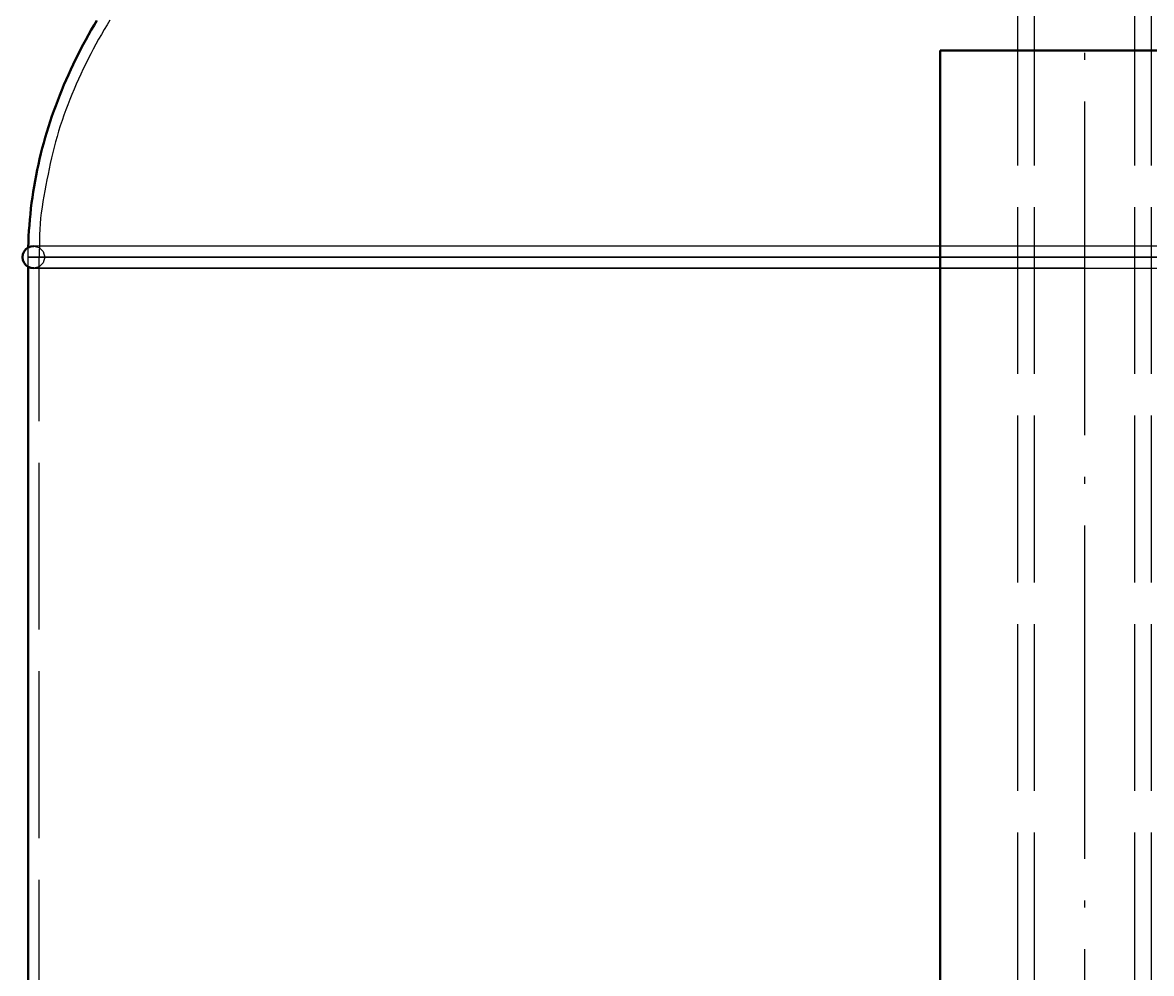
# Model space of a CAD drawing. Header units: millimetres. Extents: x 0 to 420, y 0 to 297.
# Drawn here: x 154.2 to 174.5, y 219.32 to 236.42 of the extents above; entities that cross this region are included whole.
import ezdxf

# ---------------------------------------------------------------- set-up
doc = ezdxf.new("R2010")
doc.units = ezdxf.units.MM
doc.linetypes.add('ISO02-TRAZOS', pattern=[3.75, 3, -0.75])
doc.linetypes.add('ISO04-TRAZO-PUNTO', pattern=[7.625, 6, -0.75, 0.125, -0.75])
for name, color, linetype, lineweight in [('01-VISIBLE', 7, 'CONTINUOUS', 50), ('02-OCULTA', 4, 'ISO02-TRAZOS', 25), ('03-EJE', 1, 'ISO04-TRAZO-PUNTO', 25)]:
    doc.layers.add(name, color=color, linetype=linetype, lineweight=lineweight)

msp = doc.modelspace()

# ---------------------------------------------------------------- linework, layer by layer
at = {"layer": '01-VISIBLE'}
for p, q in [((170.698, 189.92), (170.698, 235.92)), ((154.298, 212.42), (154.298, 232.027))]:
    msp.add_line(p, q, dxfattribs=at)
for points in [[(154.3, 232.374), (154.303, 232.475), (154.307, 232.575), (154.313, 232.675), (154.32, 232.776), (154.328, 232.876), (154.338, 232.975), (154.349, 233.075), (154.361, 233.175), (154.374, 233.274), (154.389, 233.374), (154.405, 233.473), (154.423, 233.572), (154.441, 233.67), (154.461, 233.769), (154.482, 233.867), (154.505, 233.965), (154.529, 234.062), (154.553, 234.16), (154.579, 234.256), (154.607, 234.353), (154.635, 234.449), (154.665, 234.545), (154.695, 234.641), (154.727, 234.736), (154.76, 234.831), (154.795, 234.925), (154.83, 235.019), (154.866, 235.113), (154.904, 235.206), (154.942, 235.299), (154.982, 235.391), (155.023, 235.483), (155.064, 235.574), (155.107, 235.665), (155.151, 235.755), (155.196, 235.845), (155.241, 235.934), (155.288, 236.023), (155.336, 236.112), (155.384, 236.2), (155.434, 236.287), (155.484, 236.374), (155.535, 236.46)], [(170.698, 235.92), (170.798, 235.92), (170.898, 235.92), (170.998, 235.92), (171.098, 235.92), (171.198, 235.92), (171.298, 235.92), (171.398, 235.92), (171.498, 235.92), (171.598, 235.92), (171.698, 235.92), (171.798, 235.92), (171.898, 235.92), (171.998, 235.92), (172.098, 235.92), (172.198, 235.92), (172.298, 235.92), (172.398, 235.92), (172.498, 235.92), (172.598, 235.92), (172.698, 235.92), (172.798, 235.92), (172.898, 235.92), (172.998, 235.92), (173.098, 235.92), (173.198, 235.92), (173.298, 235.92), (173.398, 235.92), (173.498, 235.92), (173.598, 235.92), (173.698, 235.92), (173.798, 235.92), (173.898, 235.92), (173.998, 235.92), (174.098, 235.92), (174.198, 235.92), (174.298, 235.92), (174.398, 235.92), (174.498, 235.92), (174.598, 235.92)], [(154.398, 232.4), (154.346, 232.393), (154.298, 232.373), (154.257, 232.342), (154.225, 232.3), (154.205, 232.252), (154.198, 232.2)], [(154.198, 232.2), (154.205, 232.148), (154.225, 232.1), (154.257, 232.059), (154.298, 232.027), (154.346, 232.007), (154.398, 232)]]:
    msp.add_lwpolyline(points, dxfattribs=at)
at = {"layer": '02-OCULTA'}
for p, q in [((172.098, 177.6), (172.098, 244.395)), ((172.398, 177.6), (172.398, 244.395)), ((174.198, 177.6), (174.198, 244.395)), ((174.498, 177.6), (174.498, 244.395)), ((154.298, 232.027), (154.298, 232.2)), ((154.498, 173), (154.498, 232.2))]:
    msp.add_line(p, q, dxfattribs=at)
for points in [[(155.769, 236.465), (155.717, 236.38), (155.665, 236.294), (155.615, 236.207), (155.566, 236.12), (155.517, 236.032), (155.47, 235.944), (155.424, 235.855), (155.378, 235.766), (155.334, 235.676), (155.29, 235.586), (155.247, 235.495), (155.205, 235.404), (155.164, 235.313), (155.124, 235.221), (155.085, 235.128), (155.048, 235.036), (155.011, 234.942), (154.975, 234.849), (154.941, 234.755), (154.908, 234.66), (154.876, 234.565), (154.846, 234.469), (154.818, 234.373), (154.791, 234.277), (154.766, 234.18), (154.741, 234.083), (154.718, 233.985), (154.696, 233.887), (154.675, 233.789), (154.656, 233.691), (154.636, 233.593), (154.618, 233.494), (154.599, 233.396), (154.582, 233.297), (154.564, 233.199), (154.549, 233.1), (154.534, 233), (154.523, 232.901), (154.514, 232.801), (154.507, 232.701), (154.503, 232.601), (154.501, 232.501), (154.5, 232.401), (154.499, 232.3), (154.498, 232.2)], [(173.298, 235.92), (173.198, 235.92), (173.098, 235.92), (172.998, 235.92), (172.898, 235.92), (172.798, 235.92), (172.698, 235.92), (172.598, 235.92), (172.498, 235.92), (172.398, 235.92), (172.298, 235.92), (172.198, 235.92), (172.098, 235.92), (171.998, 235.92), (171.898, 235.92), (171.798, 235.92), (171.698, 235.92), (171.598, 235.92), (171.498, 235.92), (171.398, 235.92), (171.298, 235.92), (171.198, 235.92), (171.098, 235.92), (170.998, 235.92), (170.898, 235.92), (170.798, 235.92), (170.698, 235.92)], [(174.546, 235.92), (174.442, 235.92), (174.338, 235.92), (174.234, 235.92), (174.13, 235.92), (174.026, 235.92), (173.922, 235.92), (173.818, 235.92), (173.714, 235.92), (173.61, 235.92), (173.506, 235.92), (173.402, 235.92), (173.298, 235.92)], [(154.298, 232.2), (154.298, 232.229), (154.298, 232.258), (154.299, 232.287), (154.299, 232.316), (154.299, 232.345), (154.3, 232.374)], [(173.298, 232.4), (173.198, 232.4), (173.097, 232.4), (172.997, 232.4), (172.896, 232.4), (172.796, 232.4), (172.695, 232.4), (172.594, 232.4), (172.494, 232.4), (172.393, 232.4), (172.293, 232.4), (172.192, 232.4), (172.092, 232.4), (171.991, 232.4), (171.891, 232.4), (171.79, 232.4), (171.69, 232.4), (171.589, 232.4), (171.489, 232.4), (171.388, 232.4), (171.288, 232.4), (171.187, 232.4), (171.086, 232.4), (170.986, 232.4), (170.885, 232.4), (170.785, 232.4), (170.684, 232.4), (170.584, 232.4), (170.483, 232.4), (170.383, 232.4), (170.282, 232.4), (170.182, 232.4), (170.081, 232.4), (169.981, 232.4), (169.88, 232.4), (169.78, 232.4), (169.679, 232.4), (169.578, 232.4), (169.478, 232.4), (169.377, 232.4), (169.277, 232.4), (169.176, 232.4), (169.076, 232.4), (168.975, 232.4), (168.875, 232.4), (168.774, 232.4), (168.674, 232.4), (168.573, 232.4), (168.473, 232.4), (168.372, 232.4), (168.272, 232.4), (168.171, 232.4), (168.071, 232.4), (167.97, 232.4), (167.869, 232.4), (167.769, 232.4), (167.668, 232.4), (167.568, 232.4), (167.467, 232.4), (167.367, 232.4), (167.266, 232.4), (167.166, 232.4), (167.065, 232.4), (166.965, 232.4), (166.864, 232.4), (166.764, 232.4), (166.663, 232.4), (166.563, 232.4), (166.462, 232.4), (166.361, 232.4), (166.261, 232.4), (166.16, 232.4), (166.06, 232.4), (165.959, 232.4), (165.859, 232.4), (165.758, 232.4), (165.658, 232.4), (165.557, 232.4), (165.457, 232.4), (165.356, 232.4), (165.256, 232.4), (165.155, 232.4), (165.055, 232.4), (164.954, 232.4), (164.853, 232.4), (164.753, 232.4), (164.652, 232.4), (164.552, 232.4), (164.451, 232.4), (164.351, 232.4), (164.25, 232.4), (164.15, 232.4), (164.049, 232.4), (163.949, 232.4), (163.848, 232.4), (163.748, 232.4), (163.647, 232.4), (163.547, 232.4), (163.446, 232.4), (163.346, 232.4), (163.245, 232.4), (163.144, 232.4), (163.044, 232.4), (162.943, 232.4), (162.843, 232.4), (162.742, 232.4), (162.642, 232.4), (162.541, 232.4), (162.441, 232.4), (162.34, 232.4), (162.24, 232.4), (162.139, 232.4), (162.039, 232.4), (161.938, 232.4), (161.838, 232.4), (161.737, 232.4), (161.636, 232.4), (161.536, 232.4), (161.435, 232.4), (161.335, 232.4), (161.234, 232.4), (161.134, 232.4), (161.033, 232.4), (160.933, 232.4), (160.832, 232.4), (160.732, 232.4), (160.631, 232.4), (160.531, 232.4), (160.43, 232.4), (160.33, 232.4), (160.229, 232.4), (160.128, 232.4), (160.028, 232.4), (159.927, 232.4), (159.827, 232.4), (159.726, 232.4), (159.626, 232.4), (159.525, 232.4), (159.425, 232.4), (159.324, 232.4), (159.224, 232.4), (159.123, 232.4), (159.023, 232.4), (158.922, 232.4), (158.822, 232.4), (158.721, 232.4), (158.621, 232.4), (158.52, 232.4), (158.419, 232.4), (158.319, 232.4), (158.218, 232.4), (158.118, 232.4), (158.017, 232.4), (157.917, 232.4), (157.816, 232.4), (157.716, 232.4), (157.615, 232.4), (157.515, 232.4), (157.414, 232.4), (157.314, 232.4), (157.213, 232.4), (157.113, 232.4), (157.012, 232.4), (156.911, 232.4), (156.811, 232.4), (156.71, 232.4), (156.61, 232.4), (156.509, 232.4), (156.409, 232.4), (156.308, 232.4), (156.208, 232.4), (156.107, 232.4), (156.007, 232.4), (155.906, 232.4), (155.806, 232.4), (155.705, 232.4), (155.605, 232.4), (155.504, 232.4), (155.403, 232.4), (155.303, 232.4), (155.202, 232.4), (155.102, 232.4), (155.001, 232.4), (154.901, 232.4), (154.8, 232.4), (154.7, 232.4), (154.599, 232.4), (154.499, 232.4), (154.398, 232.4)], [(174.598, 232.4), (174.498, 232.4), (174.398, 232.4), (174.298, 232.4), (174.198, 232.4), (174.098, 232.4), (173.998, 232.4), (173.898, 232.4), (173.798, 232.4), (173.698, 232.4), (173.598, 232.4), (173.498, 232.4), (173.398, 232.4), (173.298, 232.4), (173.198, 232.4), (173.098, 232.4), (172.998, 232.4), (172.898, 232.4), (172.798, 232.4), (172.698, 232.4), (172.598, 232.4), (172.498, 232.4), (172.398, 232.4), (172.298, 232.4), (172.198, 232.4), (172.098, 232.4), (171.998, 232.4), (171.898, 232.4), (171.798, 232.4), (171.698, 232.4), (171.598, 232.4), (171.498, 232.4), (171.398, 232.4), (171.298, 232.4), (171.198, 232.4), (171.098, 232.4), (170.998, 232.4), (170.898, 232.4), (170.798, 232.4), (170.698, 232.4), (170.598, 232.4), (170.498, 232.4), (170.398, 232.4), (170.298, 232.4), (170.198, 232.4), (170.098, 232.4), (169.998, 232.4), (169.898, 232.4), (169.798, 232.4), (169.698, 232.4), (169.598, 232.4), (169.498, 232.4), (169.398, 232.4), (169.298, 232.4), (169.198, 232.4), (169.098, 232.4), (168.998, 232.4), (168.898, 232.4), (168.798, 232.4), (168.698, 232.4), (168.598, 232.4), (168.498, 232.4), (168.398, 232.4), (168.298, 232.4), (168.198, 232.4), (168.098, 232.4), (167.998, 232.4), (167.898, 232.4), (167.798, 232.4), (167.698, 232.4), (167.598, 232.4), (167.498, 232.4), (167.398, 232.4), (167.298, 232.4), (167.198, 232.4), (167.098, 232.4), (166.998, 232.4), (166.898, 232.4), (166.798, 232.4), (166.698, 232.4), (166.598, 232.4), (166.498, 232.4), (166.398, 232.4), (166.298, 232.4), (166.198, 232.4), (166.098, 232.4), (165.998, 232.4), (165.898, 232.4), (165.798, 232.4), (165.698, 232.4), (165.598, 232.4), (165.498, 232.4), (165.398, 232.4), (165.298, 232.4), (165.198, 232.4), (165.098, 232.4), (164.998, 232.4), (164.898, 232.4), (164.798, 232.4), (164.698, 232.4), (164.598, 232.4), (164.498, 232.4), (164.398, 232.4), (164.298, 232.4), (164.198, 232.4), (164.098, 232.4), (163.998, 232.4), (163.898, 232.4), (163.798, 232.4), (163.698, 232.4), (163.598, 232.4), (163.498, 232.4), (163.398, 232.4), (163.298, 232.4), (163.198, 232.4), (163.098, 232.4), (162.998, 232.4), (162.898, 232.4), (162.798, 232.4), (162.698, 232.4), (162.598, 232.4), (162.498, 232.4), (162.398, 232.4), (162.298, 232.4), (162.198, 232.4), (162.098, 232.4), (161.998, 232.4), (161.898, 232.4), (161.798, 232.4), (161.698, 232.4), (161.598, 232.4), (161.498, 232.4), (161.398, 232.4), (161.298, 232.4), (161.198, 232.4), (161.098, 232.4), (160.998, 232.4), (160.898, 232.4), (160.798, 232.4), (160.698, 232.4), (160.598, 232.4), (160.498, 232.4), (160.398, 232.4), (160.298, 232.4), (160.198, 232.4), (160.098, 232.4), (159.998, 232.4), (159.898, 232.4), (159.798, 232.4), (159.698, 232.4), (159.598, 232.4), (159.498, 232.4), (159.398, 232.4), (159.298, 232.4), (159.198, 232.4), (159.098, 232.4), (158.998, 232.4), (158.898, 232.4), (158.798, 232.4), (158.698, 232.4), (158.598, 232.4), (158.498, 232.4), (158.398, 232.4), (158.298, 232.4), (158.198, 232.4), (158.098, 232.4), (157.998, 232.4), (157.898, 232.4), (157.798, 232.4), (157.698, 232.4), (157.598, 232.4), (157.498, 232.4), (157.398, 232.4), (157.298, 232.4), (157.198, 232.4), (157.098, 232.4), (156.998, 232.4), (156.898, 232.4), (156.798, 232.4), (156.698, 232.4), (156.598, 232.4), (156.498, 232.4), (156.398, 232.4), (156.298, 232.4), (156.198, 232.4), (156.098, 232.4), (155.998, 232.4), (155.898, 232.4), (155.798, 232.4), (155.698, 232.4), (155.598, 232.4), (155.498, 232.4), (155.398, 232.4), (155.298, 232.4), (155.198, 232.4), (155.098, 232.4), (154.998, 232.4), (154.898, 232.4), (154.798, 232.4), (154.698, 232.4), (154.598, 232.4), (154.498, 232.4), (154.398, 232.4)], [(154.398, 232.4), (154.498, 232.373), (154.571, 232.3), (154.598, 232.2), (154.571, 232.1), (154.498, 232.027), (154.398, 232)], [(174.598, 232.4), (174.498, 232.4), (174.398, 232.4), (174.298, 232.4), (174.198, 232.4), (174.098, 232.4), (173.998, 232.4), (173.898, 232.4), (173.798, 232.4), (173.698, 232.4), (173.598, 232.4), (173.498, 232.4), (173.398, 232.4), (173.298, 232.4)], [(173.298, 232.2), (173.198, 232.2), (173.098, 232.2), (172.998, 232.2), (172.898, 232.2), (172.798, 232.2), (172.698, 232.2), (172.598, 232.2), (172.498, 232.2), (172.398, 232.2), (172.298, 232.2), (172.198, 232.2), (172.098, 232.2), (171.998, 232.2), (171.898, 232.2), (171.798, 232.2), (171.698, 232.2), (171.598, 232.2), (171.498, 232.2), (171.398, 232.2), (171.298, 232.2), (171.198, 232.2), (171.098, 232.2), (170.998, 232.2), (170.898, 232.2), (170.798, 232.2), (170.698, 232.2), (170.598, 232.2), (170.498, 232.2), (170.398, 232.2), (170.298, 232.2), (170.198, 232.2), (170.098, 232.2), (169.998, 232.2), (169.898, 232.2), (169.798, 232.2), (169.698, 232.2), (169.598, 232.2), (169.498, 232.2), (169.398, 232.2), (169.298, 232.2), (169.198, 232.2), (169.098, 232.2), (168.998, 232.2), (168.898, 232.2), (168.798, 232.2), (168.698, 232.2), (168.598, 232.2), (168.498, 232.2), (168.398, 232.2), (168.298, 232.2), (168.198, 232.2), (168.098, 232.2), (167.998, 232.2), (167.898, 232.2), (167.798, 232.2), (167.698, 232.2), (167.598, 232.2), (167.498, 232.2), (167.398, 232.2), (167.298, 232.2), (167.198, 232.2), (167.098, 232.2), (166.998, 232.2), (166.898, 232.2), (166.798, 232.2), (166.698, 232.2), (166.598, 232.2), (166.498, 232.2), (166.398, 232.2), (166.298, 232.2), (166.198, 232.2), (166.098, 232.2), (165.998, 232.2), (165.898, 232.2), (165.798, 232.2), (165.698, 232.2), (165.598, 232.2), (165.498, 232.2), (165.398, 232.2), (165.298, 232.2), (165.198, 232.2), (165.098, 232.2), (164.998, 232.2), (164.898, 232.2), (164.798, 232.2), (164.698, 232.2), (164.598, 232.2), (164.498, 232.2), (164.398, 232.2), (164.298, 232.2), (164.198, 232.2), (164.098, 232.2), (163.998, 232.2), (163.898, 232.2), (163.798, 232.2), (163.698, 232.2), (163.598, 232.2), (163.498, 232.2), (163.398, 232.2), (163.298, 232.2), (163.198, 232.2), (163.098, 232.2), (162.998, 232.2), (162.898, 232.2), (162.798, 232.2), (162.698, 232.2), (162.598, 232.2), (162.498, 232.2), (162.398, 232.2), (162.298, 232.2), (162.198, 232.2), (162.098, 232.2), (161.998, 232.2), (161.898, 232.2), (161.798, 232.2), (161.698, 232.2), (161.598, 232.2), (161.498, 232.2), (161.398, 232.2), (161.298, 232.2), (161.198, 232.2), (161.098, 232.2), (160.998, 232.2), (160.898, 232.2), (160.798, 232.2), (160.698, 232.2), (160.598, 232.2), (160.498, 232.2), (160.398, 232.2), (160.298, 232.2), (160.198, 232.2), (160.098, 232.2), (159.998, 232.2), (159.898, 232.2), (159.798, 232.2), (159.698, 232.2), (159.598, 232.2), (159.498, 232.2), (159.398, 232.2), (159.298, 232.2), (159.198, 232.2), (159.098, 232.2), (158.998, 232.2), (158.898, 232.2), (158.798, 232.2), (158.698, 232.2), (158.598, 232.2), (158.498, 232.2), (158.398, 232.2), (158.298, 232.2), (158.198, 232.2), (158.098, 232.2), (157.998, 232.2), (157.898, 232.2), (157.798, 232.2), (157.698, 232.2), (157.598, 232.2), (157.498, 232.2), (157.398, 232.2), (157.298, 232.2), (157.198, 232.2), (157.098, 232.2), (156.998, 232.2), (156.898, 232.2), (156.798, 232.2), (156.698, 232.2), (156.598, 232.2), (156.498, 232.2), (156.398, 232.2), (156.298, 232.2), (156.198, 232.2), (156.098, 232.2), (155.998, 232.2), (155.898, 232.2), (155.798, 232.2), (155.698, 232.2), (155.598, 232.2), (155.498, 232.2), (155.398, 232.2), (155.298, 232.2), (155.198, 232.2), (155.098, 232.2), (154.998, 232.2), (154.898, 232.2), (154.798, 232.2), (154.698, 232.2), (154.598, 232.2), (154.498, 232.2), (154.398, 232.2), (154.298, 232.2)], [(154.298, 232.2), (154.398, 232.2), (154.498, 232.2), (154.598, 232.2), (154.698, 232.2), (154.798, 232.2), (154.898, 232.2), (154.998, 232.2), (155.098, 232.2), (155.198, 232.2), (155.298, 232.2), (155.398, 232.2), (155.498, 232.2), (155.598, 232.2), (155.698, 232.2), (155.798, 232.2), (155.898, 232.2), (155.998, 232.2), (156.098, 232.2), (156.198, 232.2), (156.298, 232.2), (156.398, 232.2), (156.498, 232.2), (156.598, 232.2), (156.698, 232.2), (156.798, 232.2), (156.898, 232.2), (156.998, 232.2), (157.098, 232.2), (157.198, 232.2), (157.298, 232.2), (157.398, 232.2), (157.498, 232.2), (157.598, 232.2), (157.698, 232.2), (157.798, 232.2), (157.898, 232.2), (157.998, 232.2), (158.098, 232.2), (158.198, 232.2), (158.298, 232.2), (158.398, 232.2), (158.498, 232.2), (158.598, 232.2), (158.698, 232.2), (158.798, 232.2), (158.898, 232.2), (158.998, 232.2), (159.098, 232.2), (159.198, 232.2), (159.298, 232.2), (159.398, 232.2), (159.498, 232.2), (159.598, 232.2), (159.698, 232.2), (159.798, 232.2), (159.898, 232.2), (159.998, 232.2), (160.098, 232.2), (160.198, 232.2), (160.298, 232.2), (160.398, 232.2), (160.498, 232.2), (160.598, 232.2), (160.698, 232.2), (160.798, 232.2), (160.898, 232.2), (160.998, 232.2), (161.098, 232.2), (161.198, 232.2), (161.298, 232.2), (161.398, 232.2), (161.498, 232.2), (161.598, 232.2), (161.698, 232.2), (161.798, 232.2), (161.898, 232.2), (161.998, 232.2), (162.098, 232.2), (162.198, 232.2), (162.298, 232.2), (162.398, 232.2), (162.498, 232.2), (162.598, 232.2), (162.698, 232.2), (162.798, 232.2), (162.898, 232.2), (162.998, 232.2), (163.098, 232.2), (163.198, 232.2), (163.298, 232.2), (163.398, 232.2), (163.498, 232.2), (163.598, 232.2), (163.698, 232.2), (163.798, 232.2), (163.898, 232.2), (163.998, 232.2), (164.098, 232.2), (164.198, 232.2), (164.298, 232.2), (164.398, 232.2), (164.498, 232.2), (164.598, 232.2), (164.698, 232.2), (164.798, 232.2), (164.898, 232.2), (164.998, 232.2), (165.098, 232.2), (165.198, 232.2), (165.298, 232.2), (165.398, 232.2), (165.498, 232.2), (165.598, 232.2), (165.698, 232.2), (165.798, 232.2), (165.898, 232.2), (165.998, 232.2), (166.098, 232.2), (166.198, 232.2), (166.298, 232.2), (166.398, 232.2), (166.498, 232.2), (166.598, 232.2), (166.698, 232.2), (166.798, 232.2), (166.898, 232.2), (166.998, 232.2), (167.098, 232.2), (167.198, 232.2), (167.298, 232.2), (167.398, 232.2), (167.498, 232.2), (167.598, 232.2), (167.698, 232.2), (167.798, 232.2), (167.898, 232.2), (167.998, 232.2), (168.098, 232.2), (168.198, 232.2), (168.298, 232.2), (168.398, 232.2), (168.498, 232.2), (168.598, 232.2), (168.698, 232.2), (168.798, 232.2), (168.898, 232.2), (168.998, 232.2), (169.098, 232.2), (169.198, 232.2), (169.298, 232.2), (169.398, 232.2), (169.498, 232.2), (169.598, 232.2), (169.698, 232.2), (169.798, 232.2), (169.898, 232.2), (169.998, 232.2), (170.098, 232.2), (170.198, 232.2), (170.298, 232.2), (170.398, 232.2), (170.498, 232.2), (170.598, 232.2), (170.698, 232.2), (170.798, 232.2), (170.898, 232.2), (170.998, 232.2), (171.098, 232.2), (171.198, 232.2), (171.298, 232.2), (171.398, 232.2), (171.498, 232.2), (171.598, 232.2), (171.698, 232.2), (171.798, 232.2), (171.898, 232.2), (171.998, 232.2), (172.098, 232.2), (172.198, 232.2), (172.298, 232.2), (172.398, 232.2), (172.498, 232.2), (172.598, 232.2), (172.698, 232.2), (172.798, 232.2), (172.898, 232.2), (172.998, 232.2), (173.098, 232.2), (173.198, 232.2), (173.298, 232.2), (173.398, 232.2), (173.498, 232.2), (173.598, 232.2), (173.698, 232.2), (173.798, 232.2), (173.898, 232.2), (173.998, 232.2), (174.098, 232.2), (174.198, 232.2), (174.298, 232.2), (174.398, 232.2), (174.498, 232.2), (174.598, 232.2)], [(173.298, 232.2), (173.198, 232.2), (173.098, 232.2), (172.998, 232.2), (172.898, 232.2), (172.798, 232.2), (172.698, 232.2), (172.598, 232.2), (172.498, 232.2), (172.398, 232.2), (172.298, 232.2), (172.198, 232.2), (172.098, 232.2), (171.998, 232.2), (171.898, 232.2), (171.798, 232.2), (171.698, 232.2), (171.598, 232.2), (171.498, 232.2), (171.398, 232.2), (171.298, 232.2), (171.198, 232.2), (171.098, 232.2), (170.998, 232.2), (170.898, 232.2), (170.798, 232.2), (170.698, 232.2), (170.598, 232.2), (170.498, 232.2), (170.398, 232.2), (170.298, 232.2), (170.198, 232.2), (170.098, 232.2), (169.998, 232.2), (169.898, 232.2), (169.798, 232.2), (169.698, 232.2), (169.598, 232.2), (169.498, 232.2), (169.398, 232.2), (169.298, 232.2), (169.198, 232.2), (169.098, 232.2), (168.998, 232.2), (168.898, 232.2), (168.798, 232.2), (168.698, 232.2), (168.598, 232.2), (168.498, 232.2), (168.398, 232.2), (168.298, 232.2), (168.198, 232.2), (168.098, 232.2), (167.998, 232.2), (167.898, 232.2), (167.798, 232.2), (167.698, 232.2), (167.598, 232.2), (167.498, 232.2), (167.398, 232.2), (167.298, 232.2), (167.198, 232.2), (167.098, 232.2), (166.998, 232.2), (166.898, 232.2), (166.798, 232.2), (166.698, 232.2), (166.598, 232.2), (166.498, 232.2), (166.398, 232.2), (166.298, 232.2), (166.198, 232.2), (166.098, 232.2), (165.998, 232.2), (165.898, 232.2), (165.798, 232.2), (165.698, 232.2), (165.598, 232.2), (165.498, 232.2), (165.398, 232.2), (165.298, 232.2), (165.198, 232.2), (165.098, 232.2), (164.998, 232.2), (164.898, 232.2), (164.798, 232.2), (164.698, 232.2), (164.598, 232.2), (164.498, 232.2), (164.398, 232.2), (164.298, 232.2), (164.198, 232.2), (164.098, 232.2), (163.998, 232.2), (163.898, 232.2), (163.798, 232.2), (163.698, 232.2), (163.598, 232.2), (163.498, 232.2), (163.398, 232.2), (163.298, 232.2), (163.198, 232.2), (163.098, 232.2), (162.998, 232.2), (162.898, 232.2), (162.798, 232.2), (162.698, 232.2), (162.598, 232.2), (162.498, 232.2), (162.398, 232.2), (162.298, 232.2), (162.198, 232.2), (162.098, 232.2), (161.998, 232.2), (161.898, 232.2), (161.798, 232.2), (161.698, 232.2), (161.598, 232.2), (161.498, 232.2), (161.398, 232.2), (161.298, 232.2), (161.198, 232.2), (161.098, 232.2), (160.998, 232.2), (160.898, 232.2), (160.798, 232.2), (160.698, 232.2), (160.598, 232.2), (160.498, 232.2), (160.398, 232.2), (160.298, 232.2), (160.198, 232.2), (160.098, 232.2), (159.998, 232.2), (159.898, 232.2), (159.798, 232.2), (159.698, 232.2), (159.598, 232.2), (159.498, 232.2), (159.398, 232.2), (159.298, 232.2), (159.198, 232.2), (159.098, 232.2), (158.998, 232.2), (158.898, 232.2), (158.798, 232.2), (158.698, 232.2), (158.598, 232.2), (158.498, 232.2), (158.398, 232.2), (158.298, 232.2), (158.198, 232.2), (158.098, 232.2), (157.998, 232.2), (157.898, 232.2), (157.798, 232.2), (157.698, 232.2), (157.598, 232.2), (157.498, 232.2), (157.398, 232.2), (157.298, 232.2), (157.198, 232.2), (157.098, 232.2), (156.998, 232.2), (156.898, 232.2), (156.798, 232.2), (156.698, 232.2), (156.598, 232.2), (156.498, 232.2), (156.398, 232.2), (156.298, 232.2), (156.198, 232.2), (156.098, 232.2), (155.998, 232.2), (155.898, 232.2), (155.798, 232.2), (155.698, 232.2), (155.598, 232.2), (155.498, 232.2), (155.398, 232.2), (155.298, 232.2), (155.198, 232.2), (155.098, 232.2), (154.998, 232.2), (154.898, 232.2), (154.798, 232.2), (154.698, 232.2), (154.598, 232.2), (154.498, 232.2), (154.398, 232.2), (154.298, 232.2)], [(154.298, 232.2), (154.398, 232.2), (154.498, 232.2), (154.598, 232.2), (154.698, 232.2), (154.798, 232.2), (154.898, 232.2), (154.998, 232.2), (155.098, 232.2), (155.198, 232.2), (155.298, 232.2), (155.398, 232.2), (155.498, 232.2), (155.598, 232.2), (155.698, 232.2), (155.798, 232.2), (155.898, 232.2), (155.998, 232.2), (156.098, 232.2), (156.198, 232.2), (156.298, 232.2), (156.398, 232.2), (156.498, 232.2), (156.598, 232.2), (156.698, 232.2), (156.798, 232.2), (156.898, 232.2), (156.998, 232.2), (157.098, 232.2), (157.198, 232.2), (157.298, 232.2), (157.398, 232.2), (157.498, 232.2), (157.598, 232.2), (157.698, 232.2), (157.798, 232.2), (157.898, 232.2), (157.998, 232.2), (158.098, 232.2), (158.198, 232.2), (158.298, 232.2), (158.398, 232.2), (158.498, 232.2), (158.598, 232.2), (158.698, 232.2), (158.798, 232.2), (158.898, 232.2), (158.998, 232.2), (159.098, 232.2), (159.198, 232.2), (159.298, 232.2), (159.398, 232.2), (159.498, 232.2), (159.598, 232.2), (159.698, 232.2), (159.798, 232.2), (159.898, 232.2), (159.998, 232.2), (160.098, 232.2), (160.198, 232.2), (160.298, 232.2), (160.398, 232.2), (160.498, 232.2), (160.598, 232.2), (160.698, 232.2), (160.798, 232.2), (160.898, 232.2), (160.998, 232.2), (161.098, 232.2), (161.198, 232.2), (161.298, 232.2), (161.398, 232.2), (161.498, 232.2), (161.598, 232.2), (161.698, 232.2), (161.798, 232.2), (161.898, 232.2), (161.998, 232.2), (162.098, 232.2), (162.198, 232.2), (162.298, 232.2), (162.398, 232.2), (162.498, 232.2), (162.598, 232.2), (162.698, 232.2), (162.798, 232.2), (162.898, 232.2), (162.998, 232.2), (163.098, 232.2), (163.198, 232.2), (163.298, 232.2), (163.398, 232.2), (163.498, 232.2), (163.598, 232.2), (163.698, 232.2), (163.798, 232.2), (163.898, 232.2), (163.998, 232.2), (164.098, 232.2), (164.198, 232.2), (164.298, 232.2), (164.398, 232.2), (164.498, 232.2), (164.598, 232.2), (164.698, 232.2), (164.798, 232.2), (164.898, 232.2), (164.998, 232.2), (165.098, 232.2), (165.198, 232.2), (165.298, 232.2), (165.398, 232.2), (165.498, 232.2), (165.598, 232.2), (165.698, 232.2), (165.798, 232.2), (165.898, 232.2), (165.998, 232.2), (166.098, 232.2), (166.198, 232.2), (166.298, 232.2), (166.398, 232.2), (166.498, 232.2), (166.598, 232.2), (166.698, 232.2), (166.798, 232.2), (166.898, 232.2), (166.998, 232.2), (167.098, 232.2), (167.198, 232.2), (167.298, 232.2), (167.398, 232.2), (167.498, 232.2), (167.598, 232.2), (167.698, 232.2), (167.798, 232.2), (167.898, 232.2), (167.998, 232.2), (168.098, 232.2), (168.198, 232.2), (168.298, 232.2), (168.398, 232.2), (168.498, 232.2), (168.598, 232.2), (168.698, 232.2), (168.798, 232.2), (168.898, 232.2), (168.998, 232.2), (169.098, 232.2), (169.198, 232.2), (169.298, 232.2), (169.398, 232.2), (169.498, 232.2), (169.598, 232.2), (169.698, 232.2), (169.798, 232.2), (169.898, 232.2), (169.998, 232.2), (170.098, 232.2), (170.198, 232.2), (170.298, 232.2), (170.398, 232.2), (170.498, 232.2), (170.598, 232.2), (170.698, 232.2), (170.798, 232.2), (170.898, 232.2), (170.998, 232.2), (171.098, 232.2), (171.198, 232.2), (171.298, 232.2), (171.398, 232.2), (171.498, 232.2), (171.598, 232.2), (171.698, 232.2), (171.798, 232.2), (171.898, 232.2), (171.998, 232.2), (172.098, 232.2), (172.198, 232.2), (172.298, 232.2), (172.398, 232.2), (172.498, 232.2), (172.598, 232.2), (172.698, 232.2), (172.798, 232.2), (172.898, 232.2), (172.998, 232.2), (173.098, 232.2), (173.198, 232.2), (173.298, 232.2), (173.398, 232.2), (173.498, 232.2), (173.598, 232.2), (173.698, 232.2), (173.798, 232.2), (173.898, 232.2), (173.998, 232.2), (174.098, 232.2), (174.198, 232.2), (174.298, 232.2), (174.398, 232.2), (174.498, 232.2), (174.598, 232.2)], [(173.298, 232.2), (173.198, 232.2), (173.098, 232.2), (172.998, 232.2), (172.898, 232.2), (172.798, 232.2), (172.698, 232.2), (172.598, 232.2), (172.498, 232.2), (172.398, 232.2), (172.298, 232.2), (172.198, 232.2), (172.098, 232.2), (171.998, 232.2), (171.898, 232.2), (171.798, 232.2), (171.698, 232.2), (171.598, 232.2), (171.498, 232.2), (171.398, 232.2), (171.298, 232.2), (171.198, 232.2), (171.098, 232.2), (170.998, 232.2), (170.898, 232.2), (170.798, 232.2), (170.698, 232.2), (170.598, 232.2), (170.498, 232.2), (170.398, 232.2), (170.298, 232.2), (170.198, 232.2), (170.098, 232.2), (169.998, 232.2), (169.898, 232.2), (169.798, 232.2), (169.698, 232.2), (169.598, 232.2), (169.498, 232.2), (169.398, 232.2), (169.298, 232.2), (169.198, 232.2), (169.098, 232.2), (168.998, 232.2), (168.898, 232.2), (168.798, 232.2), (168.698, 232.2), (168.598, 232.2), (168.498, 232.2), (168.398, 232.2), (168.298, 232.2), (168.198, 232.2), (168.098, 232.2), (167.998, 232.2), (167.898, 232.2), (167.798, 232.2), (167.698, 232.2), (167.598, 232.2), (167.498, 232.2), (167.398, 232.2), (167.298, 232.2), (167.198, 232.2), (167.098, 232.2), (166.998, 232.2), (166.898, 232.2), (166.798, 232.2), (166.698, 232.2), (166.598, 232.2), (166.498, 232.2), (166.398, 232.2), (166.298, 232.2), (166.198, 232.2), (166.098, 232.2), (165.998, 232.2), (165.898, 232.2), (165.798, 232.2), (165.698, 232.2), (165.598, 232.2), (165.498, 232.2), (165.398, 232.2), (165.298, 232.2), (165.198, 232.2), (165.098, 232.2), (164.998, 232.2), (164.898, 232.2), (164.798, 232.2), (164.698, 232.2), (164.598, 232.2), (164.498, 232.2), (164.398, 232.2), (164.298, 232.2), (164.198, 232.2), (164.098, 232.2), (163.998, 232.2), (163.898, 232.2), (163.798, 232.2), (163.698, 232.2), (163.598, 232.2), (163.498, 232.2), (163.398, 232.2), (163.298, 232.2), (163.198, 232.2), (163.098, 232.2), (162.998, 232.2), (162.898, 232.2), (162.798, 232.2), (162.698, 232.2), (162.598, 232.2), (162.498, 232.2), (162.398, 232.2), (162.298, 232.2), (162.198, 232.2), (162.098, 232.2), (161.998, 232.2), (161.898, 232.2), (161.798, 232.2), (161.698, 232.2), (161.598, 232.2), (161.498, 232.2), (161.398, 232.2), (161.298, 232.2), (161.198, 232.2), (161.098, 232.2), (160.998, 232.2), (160.898, 232.2), (160.798, 232.2), (160.698, 232.2), (160.598, 232.2), (160.498, 232.2), (160.398, 232.2), (160.298, 232.2), (160.198, 232.2), (160.098, 232.2), (159.998, 232.2), (159.898, 232.2), (159.798, 232.2), (159.698, 232.2), (159.598, 232.2), (159.498, 232.2), (159.398, 232.2), (159.298, 232.2), (159.198, 232.2), (159.098, 232.2), (158.998, 232.2), (158.898, 232.2), (158.798, 232.2), (158.698, 232.2), (158.598, 232.2), (158.498, 232.2), (158.398, 232.2), (158.298, 232.2), (158.198, 232.2), (158.098, 232.2), (157.998, 232.2), (157.898, 232.2), (157.798, 232.2), (157.698, 232.2), (157.598, 232.2), (157.498, 232.2), (157.398, 232.2), (157.298, 232.2), (157.198, 232.2), (157.098, 232.2), (156.998, 232.2), (156.898, 232.2), (156.798, 232.2), (156.698, 232.2), (156.598, 232.2), (156.498, 232.2), (156.398, 232.2), (156.298, 232.2), (156.198, 232.2), (156.098, 232.2), (155.998, 232.2), (155.898, 232.2), (155.798, 232.2), (155.698, 232.2), (155.598, 232.2), (155.498, 232.2), (155.398, 232.2), (155.298, 232.2), (155.198, 232.2), (155.098, 232.2), (154.998, 232.2), (154.898, 232.2), (154.798, 232.2), (154.698, 232.2), (154.598, 232.2), (154.498, 232.2)], [(154.498, 232.2), (154.598, 232.2), (154.698, 232.2), (154.798, 232.2), (154.898, 232.2), (154.998, 232.2), (155.098, 232.2), (155.198, 232.2), (155.298, 232.2), (155.398, 232.2), (155.498, 232.2), (155.598, 232.2), (155.698, 232.2), (155.798, 232.2), (155.898, 232.2), (155.998, 232.2), (156.098, 232.2), (156.198, 232.2), (156.298, 232.2), (156.398, 232.2), (156.498, 232.2), (156.598, 232.2), (156.698, 232.2), (156.798, 232.2), (156.898, 232.2), (156.998, 232.2), (157.098, 232.2), (157.198, 232.2), (157.298, 232.2), (157.398, 232.2), (157.498, 232.2), (157.598, 232.2), (157.698, 232.2), (157.798, 232.2), (157.898, 232.2), (157.998, 232.2), (158.098, 232.2), (158.198, 232.2), (158.298, 232.2), (158.398, 232.2), (158.498, 232.2), (158.598, 232.2), (158.698, 232.2), (158.798, 232.2), (158.898, 232.2), (158.998, 232.2), (159.098, 232.2), (159.198, 232.2), (159.298, 232.2), (159.398, 232.2), (159.498, 232.2), (159.598, 232.2), (159.698, 232.2), (159.798, 232.2), (159.898, 232.2), (159.998, 232.2), (160.098, 232.2), (160.198, 232.2), (160.298, 232.2), (160.398, 232.2), (160.498, 232.2), (160.598, 232.2), (160.698, 232.2), (160.798, 232.2), (160.898, 232.2), (160.998, 232.2), (161.098, 232.2), (161.198, 232.2), (161.298, 232.2), (161.398, 232.2), (161.498, 232.2), (161.598, 232.2), (161.698, 232.2), (161.798, 232.2), (161.898, 232.2), (161.998, 232.2), (162.098, 232.2), (162.198, 232.2), (162.298, 232.2), (162.398, 232.2), (162.498, 232.2), (162.598, 232.2), (162.698, 232.2), (162.798, 232.2), (162.898, 232.2), (162.998, 232.2), (163.098, 232.2), (163.198, 232.2), (163.298, 232.2), (163.398, 232.2), (163.498, 232.2), (163.598, 232.2), (163.698, 232.2), (163.798, 232.2), (163.898, 232.2), (163.998, 232.2), (164.098, 232.2), (164.198, 232.2), (164.298, 232.2), (164.398, 232.2), (164.498, 232.2), (164.598, 232.2), (164.698, 232.2), (164.798, 232.2), (164.898, 232.2), (164.998, 232.2), (165.098, 232.2), (165.198, 232.2), (165.298, 232.2), (165.398, 232.2), (165.498, 232.2), (165.598, 232.2), (165.698, 232.2), (165.798, 232.2), (165.898, 232.2), (165.998, 232.2), (166.098, 232.2), (166.198, 232.2), (166.298, 232.2), (166.398, 232.2), (166.498, 232.2), (166.598, 232.2), (166.698, 232.2), (166.798, 232.2), (166.898, 232.2), (166.998, 232.2), (167.098, 232.2), (167.198, 232.2), (167.298, 232.2), (167.398, 232.2), (167.498, 232.2), (167.598, 232.2), (167.698, 232.2), (167.798, 232.2), (167.898, 232.2), (167.998, 232.2), (168.098, 232.2), (168.198, 232.2), (168.298, 232.2), (168.398, 232.2), (168.498, 232.2), (168.598, 232.2), (168.698, 232.2), (168.798, 232.2), (168.898, 232.2), (168.998, 232.2), (169.098, 232.2), (169.198, 232.2), (169.298, 232.2), (169.398, 232.2), (169.498, 232.2), (169.598, 232.2), (169.698, 232.2), (169.798, 232.2), (169.898, 232.2), (169.998, 232.2), (170.098, 232.2), (170.198, 232.2), (170.298, 232.2), (170.398, 232.2), (170.498, 232.2), (170.598, 232.2), (170.698, 232.2), (170.798, 232.2), (170.898, 232.2), (170.998, 232.2), (171.098, 232.2), (171.198, 232.2), (171.298, 232.2), (171.398, 232.2), (171.498, 232.2), (171.598, 232.2), (171.698, 232.2), (171.798, 232.2), (171.898, 232.2), (171.998, 232.2), (172.098, 232.2), (172.198, 232.2), (172.298, 232.2), (172.398, 232.2), (172.498, 232.2), (172.598, 232.2), (172.698, 232.2), (172.798, 232.2), (172.898, 232.2), (172.998, 232.2), (173.098, 232.2), (173.198, 232.2), (173.298, 232.2), (173.398, 232.2), (173.498, 232.2), (173.598, 232.2), (173.698, 232.2), (173.798, 232.2), (173.898, 232.2), (173.998, 232.2), (174.098, 232.2), (174.198, 232.2), (174.298, 232.2), (174.398, 232.2), (174.498, 232.2), (174.598, 232.2)], [(173.298, 232.2), (173.198, 232.2), (173.098, 232.2), (172.998, 232.2), (172.898, 232.2), (172.798, 232.2), (172.698, 232.2), (172.598, 232.2), (172.498, 232.2), (172.398, 232.2), (172.298, 232.2), (172.198, 232.2), (172.098, 232.2), (171.998, 232.2), (171.898, 232.2), (171.798, 232.2), (171.698, 232.2), (171.598, 232.2), (171.498, 232.2), (171.398, 232.2), (171.298, 232.2), (171.198, 232.2), (171.098, 232.2), (170.998, 232.2), (170.898, 232.2), (170.798, 232.2), (170.698, 232.2), (170.598, 232.2), (170.498, 232.2), (170.398, 232.2), (170.298, 232.2), (170.198, 232.2), (170.098, 232.2), (169.998, 232.2), (169.898, 232.2), (169.798, 232.2), (169.698, 232.2), (169.598, 232.2), (169.498, 232.2), (169.398, 232.2), (169.298, 232.2), (169.198, 232.2), (169.098, 232.2), (168.998, 232.2), (168.898, 232.2), (168.798, 232.2), (168.698, 232.2), (168.598, 232.2), (168.498, 232.2), (168.398, 232.2), (168.298, 232.2), (168.198, 232.2), (168.098, 232.2), (167.998, 232.2), (167.898, 232.2), (167.798, 232.2), (167.698, 232.2), (167.598, 232.2), (167.498, 232.2), (167.398, 232.2), (167.298, 232.2), (167.198, 232.2), (167.098, 232.2), (166.998, 232.2), (166.898, 232.2), (166.798, 232.2), (166.698, 232.2), (166.598, 232.2), (166.498, 232.2), (166.398, 232.2), (166.298, 232.2), (166.198, 232.2), (166.098, 232.2), (165.998, 232.2), (165.898, 232.2), (165.798, 232.2), (165.698, 232.2), (165.598, 232.2), (165.498, 232.2), (165.398, 232.2), (165.298, 232.2), (165.198, 232.2), (165.098, 232.2), (164.998, 232.2), (164.898, 232.2), (164.798, 232.2), (164.698, 232.2), (164.598, 232.2), (164.498, 232.2), (164.398, 232.2), (164.298, 232.2), (164.198, 232.2), (164.098, 232.2), (163.998, 232.2), (163.898, 232.2), (163.798, 232.2), (163.698, 232.2), (163.598, 232.2), (163.498, 232.2), (163.398, 232.2), (163.298, 232.2), (163.198, 232.2), (163.098, 232.2), (162.998, 232.2), (162.898, 232.2), (162.798, 232.2), (162.698, 232.2), (162.598, 232.2), (162.498, 232.2), (162.398, 232.2), (162.298, 232.2), (162.198, 232.2), (162.098, 232.2), (161.998, 232.2), (161.898, 232.2), (161.798, 232.2), (161.698, 232.2), (161.598, 232.2), (161.498, 232.2), (161.398, 232.2), (161.298, 232.2), (161.198, 232.2), (161.098, 232.2), (160.998, 232.2), (160.898, 232.2), (160.798, 232.2), (160.698, 232.2), (160.598, 232.2), (160.498, 232.2), (160.398, 232.2), (160.298, 232.2), (160.198, 232.2), (160.098, 232.2), (159.998, 232.2), (159.898, 232.2), (159.798, 232.2), (159.698, 232.2), (159.598, 232.2), (159.498, 232.2), (159.398, 232.2), (159.298, 232.2), (159.198, 232.2), (159.098, 232.2), (158.998, 232.2), (158.898, 232.2), (158.798, 232.2), (158.698, 232.2), (158.598, 232.2), (158.498, 232.2), (158.398, 232.2), (158.298, 232.2), (158.198, 232.2), (158.098, 232.2), (157.998, 232.2), (157.898, 232.2), (157.798, 232.2), (157.698, 232.2), (157.598, 232.2), (157.498, 232.2), (157.398, 232.2), (157.298, 232.2), (157.198, 232.2), (157.098, 232.2), (156.998, 232.2), (156.898, 232.2), (156.798, 232.2), (156.698, 232.2), (156.598, 232.2), (156.498, 232.2), (156.398, 232.2), (156.298, 232.2), (156.198, 232.2), (156.098, 232.2), (155.998, 232.2), (155.898, 232.2), (155.798, 232.2), (155.698, 232.2), (155.598, 232.2), (155.498, 232.2), (155.398, 232.2), (155.298, 232.2), (155.198, 232.2), (155.098, 232.2), (154.998, 232.2), (154.898, 232.2), (154.798, 232.2), (154.698, 232.2), (154.598, 232.2), (154.498, 232.2)], [(154.498, 232.2), (154.598, 232.2), (154.698, 232.2), (154.798, 232.2), (154.898, 232.2), (154.998, 232.2), (155.098, 232.2), (155.198, 232.2), (155.298, 232.2), (155.398, 232.2), (155.498, 232.2), (155.598, 232.2), (155.698, 232.2), (155.798, 232.2), (155.898, 232.2), (155.998, 232.2), (156.098, 232.2), (156.198, 232.2), (156.298, 232.2), (156.398, 232.2), (156.498, 232.2), (156.598, 232.2), (156.698, 232.2), (156.798, 232.2), (156.898, 232.2), (156.998, 232.2), (157.098, 232.2), (157.198, 232.2), (157.298, 232.2), (157.398, 232.2), (157.498, 232.2), (157.598, 232.2), (157.698, 232.2), (157.798, 232.2), (157.898, 232.2), (157.998, 232.2), (158.098, 232.2), (158.198, 232.2), (158.298, 232.2), (158.398, 232.2), (158.498, 232.2), (158.598, 232.2), (158.698, 232.2), (158.798, 232.2), (158.898, 232.2), (158.998, 232.2), (159.098, 232.2), (159.198, 232.2), (159.298, 232.2), (159.398, 232.2), (159.498, 232.2), (159.598, 232.2), (159.698, 232.2), (159.798, 232.2), (159.898, 232.2), (159.998, 232.2), (160.098, 232.2), (160.198, 232.2), (160.298, 232.2), (160.398, 232.2), (160.498, 232.2), (160.598, 232.2), (160.698, 232.2), (160.798, 232.2), (160.898, 232.2), (160.998, 232.2), (161.098, 232.2), (161.198, 232.2), (161.298, 232.2), (161.398, 232.2), (161.498, 232.2), (161.598, 232.2), (161.698, 232.2), (161.798, 232.2), (161.898, 232.2), (161.998, 232.2), (162.098, 232.2), (162.198, 232.2), (162.298, 232.2), (162.398, 232.2), (162.498, 232.2), (162.598, 232.2), (162.698, 232.2), (162.798, 232.2), (162.898, 232.2), (162.998, 232.2), (163.098, 232.2), (163.198, 232.2), (163.298, 232.2), (163.398, 232.2), (163.498, 232.2), (163.598, 232.2), (163.698, 232.2), (163.798, 232.2), (163.898, 232.2), (163.998, 232.2), (164.098, 232.2), (164.198, 232.2), (164.298, 232.2), (164.398, 232.2), (164.498, 232.2), (164.598, 232.2), (164.698, 232.2), (164.798, 232.2), (164.898, 232.2), (164.998, 232.2), (165.098, 232.2), (165.198, 232.2), (165.298, 232.2), (165.398, 232.2), (165.498, 232.2), (165.598, 232.2), (165.698, 232.2), (165.798, 232.2), (165.898, 232.2), (165.998, 232.2), (166.098, 232.2), (166.198, 232.2), (166.298, 232.2), (166.398, 232.2), (166.498, 232.2), (166.598, 232.2), (166.698, 232.2), (166.798, 232.2), (166.898, 232.2), (166.998, 232.2), (167.098, 232.2), (167.198, 232.2), (167.298, 232.2), (167.398, 232.2), (167.498, 232.2), (167.598, 232.2), (167.698, 232.2), (167.798, 232.2), (167.898, 232.2), (167.998, 232.2), (168.098, 232.2), (168.198, 232.2), (168.298, 232.2), (168.398, 232.2), (168.498, 232.2), (168.598, 232.2), (168.698, 232.2), (168.798, 232.2), (168.898, 232.2), (168.998, 232.2), (169.098, 232.2), (169.198, 232.2), (169.298, 232.2), (169.398, 232.2), (169.498, 232.2), (169.598, 232.2), (169.698, 232.2), (169.798, 232.2), (169.898, 232.2), (169.998, 232.2), (170.098, 232.2), (170.198, 232.2), (170.298, 232.2), (170.398, 232.2), (170.498, 232.2), (170.598, 232.2), (170.698, 232.2), (170.798, 232.2), (170.898, 232.2), (170.998, 232.2), (171.098, 232.2), (171.198, 232.2), (171.298, 232.2), (171.398, 232.2), (171.498, 232.2), (171.598, 232.2), (171.698, 232.2), (171.798, 232.2), (171.898, 232.2), (171.998, 232.2), (172.098, 232.2), (172.198, 232.2), (172.298, 232.2), (172.398, 232.2), (172.498, 232.2), (172.598, 232.2), (172.698, 232.2), (172.798, 232.2), (172.898, 232.2), (172.998, 232.2), (173.098, 232.2), (173.198, 232.2), (173.298, 232.2), (173.398, 232.2), (173.498, 232.2), (173.598, 232.2), (173.698, 232.2), (173.798, 232.2), (173.898, 232.2), (173.998, 232.2), (174.098, 232.2), (174.198, 232.2), (174.298, 232.2), (174.398, 232.2), (174.498, 232.2), (174.598, 232.2)], [(174.505, 232.2), (174.404, 232.2), (174.303, 232.2), (174.203, 232.2), (174.102, 232.2), (174.002, 232.2), (173.901, 232.2), (173.801, 232.2), (173.7, 232.2), (173.6, 232.2), (173.499, 232.2), (173.399, 232.2), (173.298, 232.2)], [(174.598, 232.2), (174.498, 232.2), (174.398, 232.2), (174.298, 232.2), (174.198, 232.2), (174.098, 232.2), (173.998, 232.2), (173.898, 232.2), (173.798, 232.2), (173.698, 232.2), (173.598, 232.2), (173.498, 232.2), (173.398, 232.2), (173.298, 232.2)], [(174.505, 232.2), (174.404, 232.2), (174.303, 232.2), (174.203, 232.2), (174.102, 232.2), (174.002, 232.2), (173.901, 232.2), (173.801, 232.2), (173.7, 232.2), (173.6, 232.2), (173.499, 232.2), (173.399, 232.2), (173.298, 232.2)], [(174.598, 232.2), (174.498, 232.2), (174.398, 232.2), (174.298, 232.2), (174.198, 232.2), (174.098, 232.2), (173.998, 232.2), (173.898, 232.2), (173.798, 232.2), (173.698, 232.2), (173.598, 232.2), (173.498, 232.2), (173.398, 232.2), (173.298, 232.2)], [(173.298, 232), (173.198, 232), (173.097, 232), (172.997, 232), (172.896, 232), (172.796, 232), (172.695, 232), (172.594, 232), (172.494, 232), (172.393, 232), (172.293, 232), (172.192, 232), (172.092, 232), (171.991, 232), (171.891, 232), (171.79, 232), (171.69, 232), (171.589, 232), (171.489, 232), (171.388, 232), (171.288, 232), (171.187, 232), (171.086, 232), (170.986, 232), (170.885, 232), (170.785, 232), (170.684, 232), (170.584, 232), (170.483, 232), (170.383, 232), (170.282, 232), (170.182, 232), (170.081, 232), (169.981, 232), (169.88, 232), (169.78, 232), (169.679, 232), (169.578, 232), (169.478, 232), (169.377, 232), (169.277, 232), (169.176, 232), (169.076, 232), (168.975, 232), (168.875, 232), (168.774, 232), (168.674, 232), (168.573, 232), (168.473, 232), (168.372, 232), (168.272, 232), (168.171, 232), (168.071, 232), (167.97, 232), (167.869, 232), (167.769, 232), (167.668, 232), (167.568, 232), (167.467, 232), (167.367, 232), (167.266, 232), (167.166, 232), (167.065, 232), (166.965, 232), (166.864, 232), (166.764, 232), (166.663, 232), (166.563, 232), (166.462, 232), (166.361, 232), (166.261, 232), (166.16, 232), (166.06, 232), (165.959, 232), (165.859, 232), (165.758, 232), (165.658, 232), (165.557, 232), (165.457, 232), (165.356, 232), (165.256, 232), (165.155, 232), (165.055, 232), (164.954, 232), (164.853, 232), (164.753, 232), (164.652, 232), (164.552, 232), (164.451, 232), (164.351, 232), (164.25, 232), (164.15, 232), (164.049, 232), (163.949, 232), (163.848, 232), (163.748, 232), (163.647, 232), (163.547, 232), (163.446, 232), (163.346, 232), (163.245, 232), (163.144, 232), (163.044, 232), (162.943, 232), (162.843, 232), (162.742, 232), (162.642, 232), (162.541, 232), (162.441, 232), (162.34, 232), (162.24, 232), (162.139, 232), (162.039, 232), (161.938, 232), (161.838, 232), (161.737, 232), (161.636, 232), (161.536, 232), (161.435, 232), (161.335, 232), (161.234, 232), (161.134, 232), (161.033, 232), (160.933, 232), (160.832, 232), (160.732, 232), (160.631, 232), (160.531, 232), (160.43, 232), (160.33, 232), (160.229, 232), (160.128, 232), (160.028, 232), (159.927, 232), (159.827, 232), (159.726, 232), (159.626, 232), (159.525, 232), (159.425, 232), (159.324, 232), (159.224, 232), (159.123, 232), (159.023, 232), (158.922, 232), (158.822, 232), (158.721, 232), (158.621, 232), (158.52, 232), (158.419, 232), (158.319, 232), (158.218, 232), (158.118, 232), (158.017, 232), (157.917, 232), (157.816, 232), (157.716, 232), (157.615, 232), (157.515, 232), (157.414, 232), (157.314, 232), (157.213, 232), (157.113, 232), (157.012, 232), (156.911, 232), (156.811, 232), (156.71, 232), (156.61, 232), (156.509, 232), (156.409, 232), (156.308, 232), (156.208, 232), (156.107, 232), (156.007, 232), (155.906, 232), (155.806, 232), (155.705, 232), (155.605, 232), (155.504, 232), (155.403, 232), (155.303, 232), (155.202, 232), (155.102, 232), (155.001, 232), (154.901, 232), (154.8, 232), (154.7, 232), (154.599, 232), (154.499, 232), (154.398, 232)], [(154.398, 232), (154.498, 232), (154.598, 232), (154.698, 232), (154.798, 232), (154.898, 232), (154.998, 232), (155.098, 232), (155.198, 232), (155.298, 232), (155.398, 232), (155.498, 232), (155.598, 232), (155.698, 232), (155.798, 232), (155.898, 232), (155.998, 232), (156.098, 232), (156.198, 232), (156.298, 232), (156.398, 232), (156.498, 232), (156.598, 232), (156.698, 232), (156.798, 232), (156.898, 232), (156.998, 232), (157.098, 232), (157.198, 232), (157.298, 232), (157.398, 232), (157.498, 232), (157.598, 232), (157.698, 232), (157.798, 232), (157.898, 232), (157.998, 232), (158.098, 232), (158.198, 232), (158.298, 232), (158.398, 232), (158.498, 232), (158.598, 232), (158.698, 232), (158.798, 232), (158.898, 232), (158.998, 232), (159.098, 232), (159.198, 232), (159.298, 232), (159.398, 232), (159.498, 232), (159.598, 232), (159.698, 232), (159.798, 232), (159.898, 232), (159.998, 232), (160.098, 232), (160.198, 232), (160.298, 232), (160.398, 232), (160.498, 232), (160.598, 232), (160.698, 232), (160.798, 232), (160.898, 232), (160.998, 232), (161.098, 232), (161.198, 232), (161.298, 232), (161.398, 232), (161.498, 232), (161.598, 232), (161.698, 232), (161.798, 232), (161.898, 232), (161.998, 232), (162.098, 232), (162.198, 232), (162.298, 232), (162.398, 232), (162.498, 232), (162.598, 232), (162.698, 232), (162.798, 232), (162.898, 232), (162.998, 232), (163.098, 232), (163.198, 232), (163.298, 232), (163.398, 232), (163.498, 232), (163.598, 232), (163.698, 232), (163.798, 232), (163.898, 232), (163.998, 232), (164.098, 232), (164.198, 232), (164.298, 232), (164.398, 232), (164.498, 232), (164.598, 232), (164.698, 232), (164.798, 232), (164.898, 232), (164.998, 232), (165.098, 232), (165.198, 232), (165.298, 232), (165.398, 232), (165.498, 232), (165.598, 232), (165.698, 232), (165.798, 232), (165.898, 232), (165.998, 232), (166.098, 232), (166.198, 232), (166.298, 232), (166.398, 232), (166.498, 232), (166.598, 232), (166.698, 232), (166.798, 232), (166.898, 232), (166.998, 232), (167.098, 232), (167.198, 232), (167.298, 232), (167.398, 232), (167.498, 232), (167.598, 232), (167.698, 232), (167.798, 232), (167.898, 232), (167.998, 232), (168.098, 232), (168.198, 232), (168.298, 232), (168.398, 232), (168.498, 232), (168.598, 232), (168.698, 232), (168.798, 232), (168.898, 232), (168.998, 232), (169.098, 232), (169.198, 232), (169.298, 232), (169.398, 232), (169.498, 232), (169.598, 232), (169.698, 232), (169.798, 232), (169.898, 232), (169.998, 232), (170.098, 232), (170.198, 232), (170.298, 232), (170.398, 232), (170.498, 232), (170.598, 232), (170.698, 232), (170.798, 232), (170.898, 232), (170.998, 232), (171.098, 232), (171.198, 232), (171.298, 232), (171.398, 232), (171.498, 232), (171.598, 232), (171.698, 232), (171.798, 232), (171.898, 232), (171.998, 232), (172.098, 232), (172.198, 232), (172.298, 232), (172.398, 232), (172.498, 232), (172.598, 232), (172.698, 232), (172.798, 232), (172.898, 232), (172.998, 232), (173.098, 232), (173.198, 232), (173.298, 232), (173.398, 232), (173.498, 232), (173.598, 232), (173.698, 232), (173.798, 232), (173.898, 232), (173.998, 232), (174.098, 232), (174.198, 232), (174.298, 232), (174.398, 232), (174.498, 232), (174.598, 232)], [(173.298, 232), (173.398, 232), (173.498, 232), (173.598, 232), (173.698, 232), (173.798, 232), (173.898, 232), (173.998, 232), (174.098, 232), (174.198, 232), (174.298, 232), (174.398, 232), (174.498, 232), (174.598, 232)]]:
    msp.add_lwpolyline(points, dxfattribs=at)
at = {"layer": '03-EJE'}
msp.add_line((173.298, 168), (173.298, 251.795), dxfattribs=at)

doc.saveas('drawing.dxf')
